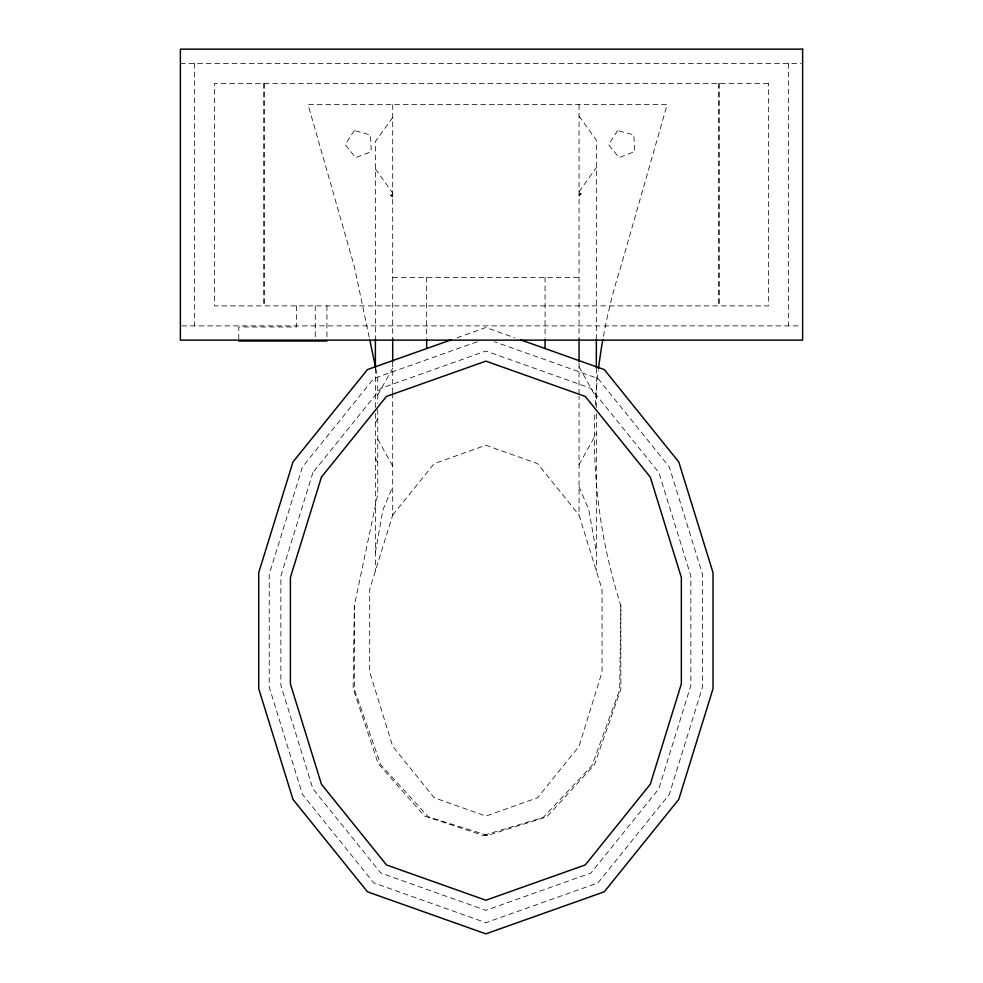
<?xml version="1.0" encoding="UTF-8"?>
<svg xmlns="http://www.w3.org/2000/svg" width="983" height="983" viewBox="0 0 983 983"><rect width="100%" height="100%" fill="white"/><g stroke="black" fill="none" stroke-linecap="round" stroke-linejoin="round"><path stroke-width="0.74" stroke-dasharray="4.92 3.69" d="M377.755 409.69L377.755 494.437L354.347 605.651L353.13 688.591L378.197 763.693L424.607 816.099L483.132 835.415L487.605 835.415L546.917 816.799L594.469 764.651L620.863 689.292L620.863 605.651A555.837 555.837 0 0 1 594.936 411.459M620.863 605.651L619.646 690.005L591.938 765.61L543.218 817.512L483.132 835.415M375.395 552.348L382.915 509.87L392.696 486.585M392.696 393.139L392.696 515.08L369.682 589.419L369.682 671.942L392.696 746.294L434.167 797.741L485.872 816.099L537.578 797.741L579.048 746.294L602.063 671.942L602.063 589.419L579.048 515.08L579.048 396.137M377.755 395.043L392.696 368.17M375.395 422.727L377.755 418.475M579.048 464.701L596.349 433.564M392.696 117.444L375.395 141.491L375.395 338.594M579.048 191.685L596.349 167.638M392.696 515.08L434.167 463.632L485.872 445.274L537.578 463.632L579.048 515.08M579.048 195.85L581.162 194.007L579.048 192.631M392.696 197.214L390.583 195.371L392.696 193.983M456.997 337.771L485.872 327.511L514.748 337.771M477.271 341.728L373.773 378.48L302.42 467.011L269.231 574.232L269.231 687.129L302.42 794.362L373.773 882.894L485.872 922.693L597.971 882.894L669.325 794.362L702.513 687.129L702.513 574.232L669.325 467.011L597.971 378.48L494.474 341.728M579.048 194.659L581.162 194.007M180.381 63.391L801.194 63.391M392.696 277.353L579.048 277.353M181.806 325.889L801.194 325.889M390.583 195.371L392.696 196.022M487.605 835.415L428.293 816.799L380.74 764.651L354.347 689.292L354.347 605.651M579.048 116.092L596.349 140.127L596.349 338.471M375.395 169.002L392.696 193.037M579.048 366.806L596.349 397.943M377.755 439.18L392.696 466.053M375.395 458.348L377.755 462.612M579.048 486.585L588.829 509.87L596.349 552.348M369.215 337.23L354.347 266.602L308.072 104.64L667.138 104.64L620.863 266.602A555.837 555.837 0 0 0 603.071 338.275M375.862 368.797L377.755 377.816L377.755 403.411M788.378 63.391L788.378 325.889M719.31 83.395L719.31 305.885M718.376 83.395L718.376 305.885M596.349 368.17L596.349 408.498M596.349 413.794L596.349 570.988M579.048 104.64L579.048 338.557M579.048 363.317L579.048 394.736M545.074 277.353L545.074 337.943M426.671 277.353L426.671 337.943M392.696 104.64L392.696 338.398M392.696 362.002L392.696 392.647M375.395 368.146L375.395 409.862M375.395 413.524L375.395 570.988M326.934 305.885L326.934 341.027M315.273 305.885L315.273 341.027M296.411 305.885L296.411 326.97L238.771 326.97L238.771 341.027M264.624 83.395L264.624 305.885M263.69 83.395L263.69 305.885M194.622 63.391L194.622 325.889M595.243 405.315A555.837 555.837 0 0 1 598.303 370.21M312.889 472.59L280.88 576.001L280.88 685.372L312.889 788.784L380.79 873.015L485.872 910.332L590.955 873.015L658.856 788.784L690.865 685.372L690.865 576.001L658.856 472.59L590.955 388.359L485.872 351.042L380.79 388.359L312.889 472.59M354.249 130.579L345.144 144.624L355.686 157.624L371.304 151.615L370.419 134.904L354.249 130.579M617.656 130.579L608.551 144.624L619.093 157.624L634.711 151.615L633.826 134.904L617.656 130.579M768.374 83.395L214.626 83.395L214.626 305.885L768.374 305.885L768.374 83.395"/><path stroke-width="1.47" d="M451.209 339.823L367.458 369.571L292.971 461.985L258.726 572.647L258.726 688.727L292.971 799.388L367.458 891.802L485.872 933.85L604.287 891.802L678.774 799.388L713.019 688.727L713.019 572.647L678.774 461.985L604.287 369.571L520.523 339.823M238.771 341.027L326.934 341.027M369.854 340.241L375.543 367.298M596.349 339.295L596.349 367.814M579.048 339.024L579.048 361.805M545.074 339.454L545.074 348.547M426.671 339.454L426.671 348.547M392.696 338.865L392.696 361.646M375.395 339.135L375.395 367.507M598.487 368.686A555.837 555.837 0 0 1 602.8 339.786M321.441 477.136L290.403 577.439L290.403 683.935L321.441 784.225L386.503 864.954L485.872 900.231L585.241 864.954L650.304 784.225L681.342 683.935L681.342 577.439L650.304 477.136L585.241 396.419L485.872 361.13L386.503 396.419L321.441 477.136M802.62 49.15L180.381 49.15L180.381 340.13L802.62 340.13L802.62 49.15"/></g></svg>
